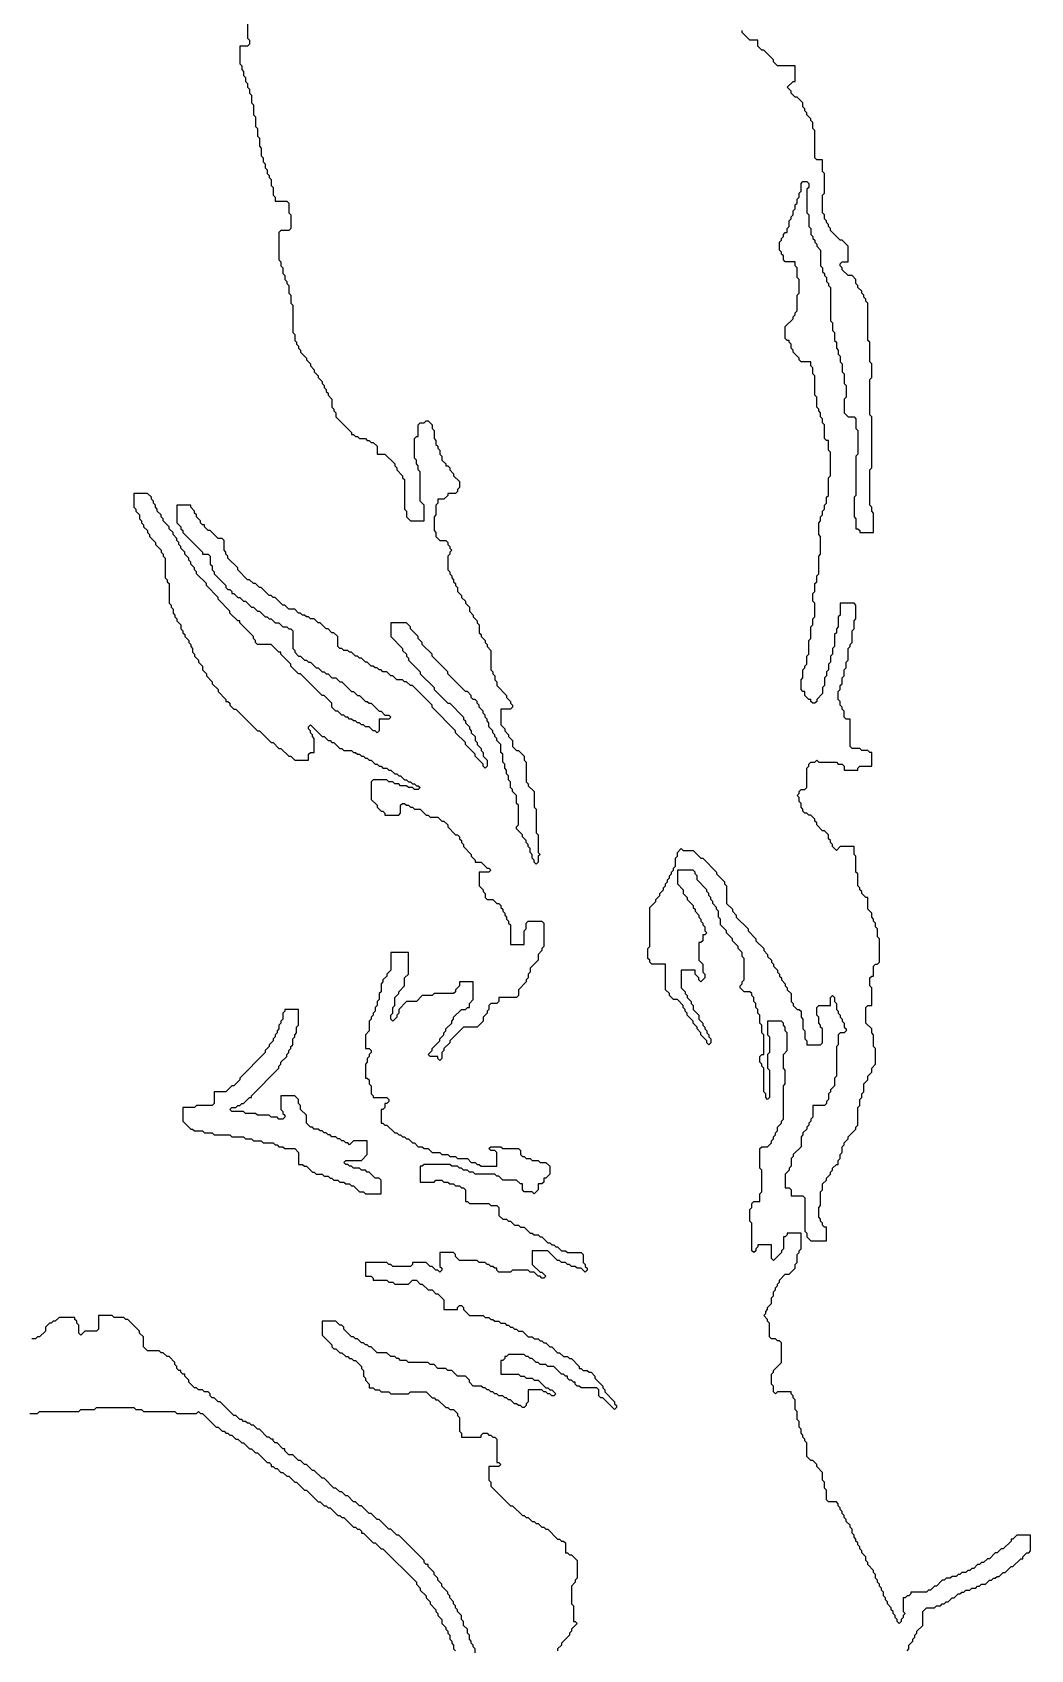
# Model space of a CAD drawing. Header units: metres. Extents: x 0 to 7998, y 2 to 10328.
# Drawn here: x 4865 to 5882, y 6627 to 8276 of the extents above; entities that cross this region are included whole.
import ezdxf

# ---------------------------------------------------------------- set-up
doc = ezdxf.new("R2010")
doc.units = ezdxf.units.M

msp = doc.modelspace()

# ---------------------------------------------------------------- linework, layer by layer
for points in [[(5084, 8286), (5084, 8270), (5086, 8268), (5086, 8264), (5084, 8262), (5076, 8262), (5076, 8244), (5078, 8242), (5078, 8238), (5080, 8236), (5080, 8232), (5082, 8230), (5082, 8226), (5084, 8224), (5084, 8220), (5086, 8218), (5086, 8214), (5088, 8212), (5088, 8204), (5090, 8202), (5090, 8192), (5092, 8190), (5092, 8180), (5094, 8178), (5094, 8170), (5096, 8168), (5096, 8160), (5098, 8158), (5098, 8150), (5100, 8148), (5100, 8144), (5102, 8142), (5102, 8138), (5104, 8136), (5104, 8132), (5106, 8130), (5106, 8128), (5108, 8126), (5108, 8120), (5110, 8118), (5110, 8110), (5112, 8108), (5112, 8104), (5124, 8104), (5126, 8102), (5126, 8092), (5128, 8090), (5128, 8076), (5126, 8074), (5118, 8074), (5116, 8072), (5116, 8044), (5118, 8042), (5118, 8038), (5120, 8036), (5120, 8030), (5122, 8028), (5122, 8024), (5124, 8022), (5124, 8020), (5126, 8018), (5126, 8010), (5128, 8008), (5128, 8000), (5130, 7998), (5130, 7970), (5132, 7968), (5132, 7962), (5134, 7960), (5134, 7958), (5136, 7956), (5136, 7954), (5138, 7952), (5138, 7950), (5144, 7944), (5144, 7942), (5148, 7938), (5148, 7936), (5152, 7932), (5152, 7930), (5156, 7926), (5156, 7924), (5160, 7920), (5160, 7918), (5162, 7916), (5162, 7914), (5164, 7912), (5164, 7910), (5166, 7908), (5166, 7906), (5170, 7902), (5170, 7894), (5172, 7892), (5172, 7890), (5174, 7888), (5174, 7884), (5190, 7868), (5190, 7866), (5192, 7866), (5194, 7864), (5196, 7864), (5198, 7862), (5204, 7862), (5206, 7860), (5208, 7860), (5210, 7858), (5212, 7858), (5216, 7854), (5216, 7846), (5224, 7846), (5234, 7836), (5234, 7834), (5236, 7832), (5236, 7830), (5242, 7824), (5242, 7822), (5244, 7820), (5244, 7790), (5246, 7788), (5246, 7782), (5250, 7778), (5264, 7778), (5264, 7794), (5260, 7798), (5260, 7828), (5258, 7830), (5258, 7834), (5256, 7836), (5256, 7840), (5254, 7842), (5254, 7862), (5256, 7864), (5258, 7864), (5258, 7876), (5260, 7878), (5264, 7878), (5266, 7880), (5268, 7880), (5272, 7876), (5272, 7872), (5274, 7870), (5274, 7862), (5276, 7860), (5276, 7856), (5278, 7854), (5278, 7852), (5280, 7850), (5280, 7846), (5282, 7844), (5282, 7840), (5286, 7836), (5286, 7834), (5288, 7834), (5290, 7832), (5290, 7830), (5294, 7826), (5294, 7824), (5300, 7818), (5300, 7812), (5298, 7810), (5298, 7808), (5296, 7806), (5288, 7806), (5288, 7804), (5284, 7800), (5278, 7800), (5278, 7796), (5276, 7794), (5276, 7784), (5274, 7782), (5274, 7768), (5276, 7766), (5276, 7762), (5280, 7758), (5286, 7758), (5288, 7756), (5288, 7754), (5290, 7752), (5290, 7750), (5292, 7748), (5290, 7746), (5290, 7744), (5288, 7742), (5288, 7728), (5290, 7726), (5290, 7724), (5292, 7722), (5292, 7720), (5294, 7718), (5294, 7716), (5296, 7714), (5296, 7712), (5298, 7710), (5298, 7706), (5302, 7702), (5302, 7700), (5306, 7696), (5306, 7694), (5310, 7690), (5310, 7686), (5314, 7682), (5314, 7680), (5318, 7676), (5318, 7674), (5320, 7672), (5320, 7664), (5322, 7662), (5322, 7660), (5326, 7656), (5326, 7654), (5328, 7652), (5328, 7650), (5332, 7646), (5332, 7626), (5334, 7624), (5334, 7622), (5336, 7620), (5336, 7616), (5338, 7614), (5338, 7610), (5348, 7600), (5348, 7598), (5352, 7594), (5352, 7592), (5354, 7590), (5354, 7588), (5352, 7586), (5342, 7586), (5342, 7570), (5346, 7566), (5346, 7564), (5350, 7560), (5350, 7558), (5354, 7554), (5354, 7548), (5358, 7544), (5360, 7544), (5366, 7538), (5366, 7534), (5368, 7532), (5368, 7512), (5370, 7510), (5370, 7508), (5376, 7502), (5376, 7486), (5378, 7484), (5378, 7460), (5380, 7458), (5380, 7440), (5382, 7438), (5380, 7436), (5380, 7430), (5378, 7428), (5376, 7430), (5376, 7432), (5374, 7434), (5374, 7438), (5372, 7440), (5372, 7444), (5370, 7446), (5370, 7448), (5368, 7450), (5368, 7452), (5364, 7456), (5364, 7458), (5358, 7464), (5358, 7466), (5360, 7468), (5360, 7488), (5358, 7490), (5358, 7498), (5354, 7502), (5354, 7504), (5352, 7506), (5352, 7512), (5350, 7514), (5350, 7518), (5348, 7520), (5348, 7524), (5346, 7526), (5346, 7530), (5344, 7532), (5344, 7540), (5342, 7542), (5342, 7550), (5338, 7554), (5338, 7556), (5336, 7558), (5336, 7560), (5334, 7562), (5334, 7564), (5330, 7568), (5330, 7572), (5328, 7574), (5328, 7576), (5326, 7578), (5326, 7580), (5324, 7582), (5324, 7584), (5320, 7588), (5320, 7590), (5318, 7592), (5318, 7594), (5316, 7596), (5314, 7596), (5312, 7598), (5312, 7600), (5308, 7604), (5306, 7604), (5288, 7622), (5288, 7624), (5272, 7640), (5272, 7642), (5262, 7652), (5262, 7654), (5258, 7658), (5258, 7660), (5250, 7668), (5250, 7670), (5246, 7674), (5230, 7674), (5230, 7660), (5242, 7648), (5242, 7646), (5246, 7642), (5246, 7640), (5248, 7638), (5248, 7636), (5260, 7624), (5260, 7622), (5274, 7608), (5274, 7606), (5288, 7592), (5290, 7592), (5304, 7578), (5304, 7576), (5306, 7574), (5306, 7572), (5310, 7568), (5310, 7566), (5312, 7564), (5312, 7562), (5316, 7558), (5316, 7554), (5318, 7552), (5318, 7550), (5322, 7546), (5322, 7544), (5324, 7542), (5324, 7538), (5328, 7534), (5328, 7528), (5326, 7526), (5324, 7528), (5324, 7530), (5316, 7538), (5316, 7540), (5306, 7550), (5306, 7552), (5296, 7562), (5296, 7564), (5272, 7588), (5272, 7590), (5252, 7610), (5250, 7610), (5246, 7614), (5244, 7614), (5242, 7616), (5236, 7616), (5232, 7620), (5230, 7620), (5226, 7624), (5222, 7624), (5220, 7626), (5218, 7626), (5216, 7628), (5214, 7628), (5212, 7630), (5210, 7630), (5206, 7634), (5204, 7634), (5200, 7638), (5198, 7638), (5196, 7640), (5194, 7640), (5190, 7644), (5188, 7644), (5186, 7646), (5182, 7646), (5180, 7648), (5178, 7648), (5176, 7650), (5176, 7660), (5172, 7664), (5170, 7664), (5166, 7668), (5164, 7668), (5158, 7674), (5156, 7674), (5152, 7678), (5148, 7678), (5146, 7680), (5144, 7680), (5142, 7682), (5140, 7682), (5138, 7684), (5136, 7684), (5132, 7688), (5126, 7688), (5122, 7692), (5120, 7692), (5112, 7700), (5110, 7700), (5108, 7702), (5106, 7702), (5098, 7710), (5096, 7710), (5092, 7714), (5090, 7714), (5086, 7718), (5084, 7718), (5074, 7728), (5074, 7730), (5064, 7740), (5064, 7742), (5062, 7744), (5062, 7746), (5060, 7748), (5060, 7758), (5058, 7760), (5054, 7760), (5046, 7768), (5044, 7768), (5040, 7772), (5040, 7774), (5038, 7774), (5036, 7776), (5036, 7778), (5032, 7782), (5032, 7784), (5030, 7786), (5030, 7788), (5026, 7792), (5026, 7794), (5012, 7794), (5012, 7776), (5016, 7772), (5016, 7770), (5018, 7768), (5018, 7766), (5038, 7746), (5038, 7744), (5044, 7744), (5046, 7742), (5046, 7734), (5048, 7732), (5048, 7728), (5050, 7726), (5050, 7724), (5062, 7712), (5062, 7710), (5064, 7708), (5066, 7708), (5068, 7706), (5068, 7704), (5070, 7704), (5074, 7700), (5076, 7700), (5080, 7696), (5082, 7696), (5088, 7690), (5090, 7690), (5094, 7686), (5096, 7686), (5102, 7680), (5104, 7680), (5106, 7678), (5108, 7678), (5112, 7674), (5116, 7674), (5120, 7670), (5124, 7670), (5126, 7668), (5128, 7668), (5130, 7666), (5130, 7648), (5132, 7646), (5132, 7644), (5136, 7640), (5138, 7640), (5142, 7636), (5144, 7636), (5146, 7634), (5148, 7634), (5154, 7628), (5156, 7628), (5160, 7624), (5162, 7624), (5164, 7622), (5166, 7622), (5170, 7618), (5174, 7618), (5178, 7614), (5180, 7614), (5190, 7604), (5192, 7604), (5196, 7600), (5198, 7600), (5204, 7594), (5206, 7594), (5208, 7592), (5210, 7592), (5218, 7584), (5220, 7584), (5224, 7580), (5228, 7580), (5230, 7578), (5228, 7576), (5218, 7576), (5218, 7564), (5216, 7562), (5214, 7564), (5212, 7564), (5208, 7568), (5204, 7568), (5202, 7570), (5200, 7570), (5198, 7572), (5196, 7572), (5194, 7574), (5192, 7574), (5190, 7576), (5188, 7576), (5186, 7578), (5184, 7578), (5182, 7580), (5180, 7580), (5176, 7584), (5174, 7584), (5170, 7588), (5170, 7592), (5162, 7600), (5160, 7600), (5138, 7622), (5136, 7622), (5128, 7630), (5128, 7632), (5118, 7642), (5118, 7644), (5116, 7644), (5108, 7652), (5094, 7652), (5092, 7654), (5092, 7656), (5090, 7658), (5090, 7660), (5076, 7674), (5076, 7676), (5074, 7676), (5066, 7684), (5066, 7686), (5054, 7698), (5054, 7700), (5042, 7712), (5042, 7714), (5032, 7724), (5032, 7726), (5030, 7728), (5030, 7730), (5026, 7734), (5026, 7736), (5024, 7738), (5024, 7740), (5020, 7744), (5020, 7746), (5016, 7750), (5016, 7752), (5014, 7754), (5014, 7756), (5012, 7758), (5012, 7760), (5008, 7764), (5008, 7766), (5004, 7770), (5004, 7772), (4998, 7778), (4998, 7780), (4996, 7782), (4996, 7784), (4992, 7788), (4992, 7790), (4990, 7792), (4990, 7794), (4988, 7796), (4988, 7798), (4986, 7800), (4986, 7802), (4982, 7806), (4968, 7806), (4968, 7792), (4970, 7790), (4970, 7788), (4974, 7784), (4974, 7780), (4976, 7778), (4976, 7776), (4978, 7774), (4978, 7772), (4982, 7768), (4982, 7766), (4984, 7764), (4984, 7762), (4990, 7756), (4990, 7754), (4996, 7748), (4996, 7746), (4998, 7744), (4998, 7742), (5000, 7740), (5000, 7720), (5002, 7718), (5002, 7716), (5004, 7714), (5004, 7694), (5006, 7692), (5006, 7690), (5008, 7688), (5008, 7684), (5010, 7682), (5010, 7680), (5012, 7678), (5012, 7676), (5016, 7672), (5016, 7668), (5018, 7666), (5018, 7664), (5020, 7662), (5020, 7660), (5024, 7656), (5024, 7654), (5026, 7652), (5026, 7650), (5028, 7648), (5028, 7644), (5030, 7642), (5030, 7640), (5034, 7636), (5034, 7634), (5038, 7630), (5038, 7626), (5042, 7622), (5042, 7620), (5048, 7614), (5048, 7612), (5054, 7606), (5054, 7604), (5062, 7596), (5062, 7594), (5064, 7594), (5066, 7592), (5066, 7590), (5070, 7586), (5072, 7586), (5094, 7564), (5096, 7564), (5108, 7552), (5110, 7552), (5116, 7546), (5118, 7546), (5126, 7538), (5128, 7538), (5132, 7534), (5146, 7534), (5146, 7540), (5148, 7542), (5152, 7542), (5152, 7556), (5150, 7558), (5150, 7560), (5148, 7562), (5148, 7564), (5146, 7566), (5146, 7568), (5148, 7570), (5160, 7558), (5162, 7558), (5166, 7554), (5168, 7554), (5170, 7552), (5172, 7552), (5178, 7546), (5180, 7546), (5182, 7544), (5190, 7544), (5192, 7542), (5194, 7542), (5196, 7540), (5198, 7540), (5200, 7538), (5202, 7538), (5204, 7536), (5206, 7536), (5208, 7534), (5210, 7534), (5214, 7530), (5216, 7530), (5218, 7528), (5220, 7528), (5222, 7526), (5226, 7526), (5228, 7524), (5230, 7524), (5234, 7520), (5236, 7520), (5238, 7518), (5240, 7518), (5244, 7514), (5246, 7514), (5248, 7512), (5250, 7512), (5252, 7510), (5254, 7510), (5256, 7508), (5258, 7508), (5260, 7506), (5258, 7504), (5254, 7504), (5252, 7506), (5248, 7506), (5246, 7508), (5240, 7508), (5238, 7510), (5234, 7510), (5232, 7512), (5228, 7512), (5226, 7514), (5212, 7514), (5210, 7512), (5210, 7494), (5216, 7488), (5216, 7486), (5220, 7482), (5222, 7482), (5224, 7480), (5224, 7478), (5238, 7478), (5240, 7480), (5240, 7488), (5242, 7490), (5244, 7490), (5246, 7488), (5248, 7488), (5250, 7486), (5252, 7486), (5254, 7484), (5260, 7484), (5266, 7478), (5268, 7478), (5270, 7476), (5278, 7476), (5282, 7472), (5284, 7472), (5288, 7468), (5288, 7466), (5296, 7458), (5298, 7458), (5300, 7456), (5300, 7454), (5302, 7452), (5302, 7450), (5304, 7448), (5304, 7446), (5312, 7438), (5312, 7436), (5316, 7432), (5316, 7430), (5322, 7430), (5328, 7424), (5330, 7424), (5332, 7422), (5330, 7420), (5320, 7420), (5320, 7406), (5324, 7402), (5324, 7400), (5326, 7398), (5326, 7394), (5328, 7392), (5334, 7392), (5338, 7388), (5340, 7388), (5342, 7386), (5342, 7384), (5344, 7382), (5344, 7380), (5346, 7378), (5346, 7376), (5348, 7374), (5348, 7372), (5350, 7370), (5350, 7368), (5352, 7366), (5352, 7346), (5366, 7346), (5366, 7360), (5368, 7362), (5368, 7368), (5370, 7370), (5384, 7370), (5386, 7368), (5386, 7344), (5384, 7342), (5384, 7340), (5380, 7336), (5380, 7330), (5372, 7322), (5372, 7318), (5370, 7316), (5370, 7312), (5368, 7310), (5368, 7308), (5360, 7300), (5360, 7294), (5358, 7292), (5340, 7292), (5340, 7288), (5338, 7286), (5332, 7286), (5330, 7284), (5330, 7280), (5328, 7278), (5328, 7276), (5324, 7272), (5324, 7268), (5318, 7262), (5304, 7262), (5290, 7248), (5290, 7246), (5284, 7240), (5284, 7238), (5282, 7236), (5282, 7230), (5280, 7228), (5278, 7230), (5278, 7232), (5270, 7232), (5268, 7234), (5272, 7238), (5272, 7240), (5280, 7248), (5280, 7250), (5284, 7254), (5284, 7256), (5286, 7258), (5286, 7260), (5292, 7266), (5292, 7268), (5294, 7270), (5294, 7272), (5302, 7280), (5306, 7280), (5308, 7282), (5310, 7282), (5310, 7286), (5314, 7290), (5314, 7308), (5300, 7308), (5300, 7304), (5296, 7300), (5296, 7298), (5294, 7296), (5274, 7296), (5272, 7294), (5262, 7294), (5256, 7288), (5246, 7288), (5238, 7280), (5238, 7276), (5236, 7274), (5236, 7272), (5232, 7268), (5230, 7270), (5230, 7274), (5232, 7276), (5232, 7282), (5234, 7284), (5234, 7292), (5238, 7296), (5238, 7298), (5244, 7304), (5244, 7312), (5248, 7316), (5248, 7338), (5230, 7338), (5230, 7320), (5226, 7316), (5226, 7314), (5222, 7310), (5222, 7308), (5220, 7306), (5220, 7298), (5218, 7296), (5218, 7290), (5216, 7288), (5216, 7284), (5214, 7282), (5214, 7278), (5212, 7276), (5212, 7274), (5210, 7272), (5210, 7270), (5208, 7268), (5208, 7258), (5204, 7254), (5204, 7240), (5208, 7240), (5210, 7238), (5210, 7236), (5208, 7234), (5208, 7232), (5206, 7230), (5206, 7226), (5204, 7224), (5204, 7210), (5206, 7210), (5208, 7208), (5208, 7204), (5210, 7202), (5210, 7194), (5212, 7192), (5212, 7190), (5226, 7190), (5228, 7188), (5228, 7186), (5226, 7184), (5224, 7184), (5224, 7180), (5222, 7178), (5220, 7178), (5220, 7164), (5222, 7164), (5224, 7162), (5226, 7162), (5234, 7154), (5236, 7154), (5238, 7152), (5240, 7152), (5242, 7150), (5244, 7150), (5246, 7148), (5248, 7148), (5252, 7144), (5254, 7144), (5258, 7140), (5262, 7140), (5264, 7138), (5268, 7138), (5272, 7134), (5280, 7134), (5282, 7132), (5288, 7132), (5290, 7130), (5296, 7130), (5298, 7128), (5308, 7128), (5312, 7124), (5316, 7124), (5318, 7122), (5320, 7122), (5322, 7120), (5338, 7120), (5338, 7134), (5336, 7136), (5332, 7136), (5330, 7138), (5332, 7140), (5342, 7140), (5344, 7138), (5360, 7138), (5362, 7136), (5362, 7132), (5364, 7130), (5366, 7130), (5368, 7128), (5372, 7128), (5374, 7126), (5380, 7126), (5382, 7124), (5388, 7124), (5392, 7120), (5392, 7112), (5388, 7108), (5386, 7108), (5386, 7104), (5384, 7102), (5380, 7102), (5380, 7096), (5376, 7092), (5374, 7094), (5366, 7094), (5364, 7096), (5364, 7102), (5362, 7102), (5358, 7106), (5344, 7106), (5340, 7110), (5338, 7110), (5336, 7112), (5316, 7112), (5314, 7114), (5310, 7114), (5308, 7116), (5304, 7116), (5302, 7118), (5300, 7118), (5298, 7120), (5292, 7120), (5290, 7122), (5264, 7122), (5262, 7120), (5260, 7120), (5260, 7104), (5274, 7104), (5276, 7106), (5282, 7106), (5284, 7104), (5288, 7104), (5290, 7102), (5294, 7102), (5296, 7100), (5300, 7100), (5302, 7098), (5304, 7098), (5306, 7096), (5306, 7084), (5308, 7084), (5310, 7082), (5330, 7082), (5332, 7080), (5338, 7080), (5340, 7078), (5340, 7070), (5344, 7066), (5348, 7066), (5350, 7064), (5352, 7064), (5356, 7060), (5360, 7060), (5362, 7058), (5366, 7058), (5372, 7052), (5374, 7052), (5376, 7050), (5380, 7050), (5382, 7048), (5384, 7048), (5390, 7042), (5392, 7042), (5394, 7040), (5396, 7040), (5398, 7038), (5400, 7038), (5404, 7034), (5408, 7034), (5410, 7032), (5424, 7032), (5426, 7030), (5426, 7022), (5428, 7020), (5428, 7018), (5430, 7016), (5430, 7014), (5428, 7012), (5424, 7016), (5420, 7016), (5418, 7018), (5414, 7018), (5412, 7020), (5410, 7020), (5408, 7022), (5404, 7022), (5402, 7024), (5400, 7024), (5390, 7034), (5374, 7034), (5374, 7020), (5382, 7012), (5384, 7012), (5388, 7008), (5386, 7006), (5384, 7006), (5382, 7008), (5380, 7008), (5376, 7012), (5372, 7012), (5370, 7014), (5354, 7014), (5352, 7012), (5340, 7012), (5338, 7014), (5338, 7016), (5336, 7016), (5334, 7018), (5332, 7018), (5330, 7020), (5328, 7020), (5326, 7022), (5320, 7022), (5318, 7024), (5300, 7024), (5296, 7028), (5296, 7030), (5294, 7032), (5280, 7032), (5280, 7018), (5282, 7016), (5282, 7014), (5280, 7012), (5278, 7014), (5276, 7014), (5272, 7018), (5270, 7018), (5266, 7022), (5252, 7022), (5252, 7020), (5250, 7018), (5232, 7018), (5230, 7020), (5228, 7020), (5226, 7022), (5204, 7022), (5204, 7008), (5210, 7008), (5212, 7006), (5212, 7004), (5226, 7004), (5228, 7002), (5232, 7002), (5234, 7000), (5248, 7000), (5252, 7004), (5256, 7004), (5260, 7000), (5262, 7000), (5268, 6994), (5272, 6994), (5276, 6990), (5278, 6990), (5284, 6984), (5284, 6974), (5298, 6974), (5298, 6976), (5300, 6978), (5302, 6978), (5304, 6976), (5304, 6974), (5310, 6968), (5324, 6968), (5326, 6966), (5330, 6966), (5332, 6964), (5334, 6964), (5336, 6962), (5340, 6962), (5342, 6960), (5346, 6960), (5348, 6958), (5350, 6958), (5352, 6956), (5354, 6956), (5356, 6954), (5358, 6954), (5360, 6952), (5364, 6952), (5370, 6946), (5374, 6946), (5376, 6944), (5380, 6944), (5382, 6942), (5384, 6942), (5386, 6940), (5388, 6940), (5392, 6936), (5394, 6936), (5400, 6930), (5402, 6930), (5406, 6926), (5410, 6926), (5412, 6924), (5414, 6924), (5422, 6916), (5422, 6914), (5424, 6914), (5426, 6912), (5430, 6912), (5432, 6910), (5434, 6910), (5438, 6906), (5438, 6904), (5446, 6896), (5446, 6894), (5448, 6892), (5448, 6890), (5458, 6880), (5458, 6878), (5460, 6876), (5460, 6874), (5458, 6872), (5446, 6884), (5444, 6884), (5442, 6886), (5442, 6892), (5440, 6894), (5424, 6894), (5422, 6896), (5420, 6896), (5418, 6898), (5418, 6900), (5416, 6900), (5414, 6902), (5412, 6902), (5410, 6904), (5410, 6906), (5408, 6906), (5406, 6908), (5404, 6908), (5396, 6916), (5390, 6916), (5388, 6918), (5382, 6918), (5380, 6920), (5378, 6920), (5374, 6924), (5372, 6924), (5370, 6926), (5368, 6926), (5366, 6928), (5350, 6928), (5348, 6926), (5346, 6926), (5346, 6924), (5344, 6922), (5342, 6922), (5342, 6908), (5360, 6908), (5362, 6906), (5366, 6906), (5368, 6904), (5374, 6904), (5376, 6902), (5380, 6902), (5388, 6894), (5390, 6894), (5392, 6892), (5394, 6892), (5398, 6888), (5396, 6886), (5394, 6886), (5392, 6888), (5390, 6888), (5388, 6890), (5386, 6890), (5384, 6892), (5370, 6892), (5370, 6880), (5368, 6878), (5368, 6876), (5366, 6874), (5364, 6874), (5362, 6876), (5360, 6876), (5358, 6878), (5356, 6878), (5352, 6882), (5350, 6882), (5348, 6884), (5346, 6884), (5344, 6886), (5340, 6886), (5338, 6888), (5336, 6888), (5334, 6890), (5332, 6890), (5330, 6892), (5328, 6892), (5326, 6894), (5324, 6894), (5322, 6896), (5314, 6896), (5310, 6900), (5310, 6902), (5306, 6906), (5298, 6906), (5292, 6912), (5288, 6912), (5286, 6914), (5278, 6914), (5274, 6918), (5270, 6918), (5268, 6920), (5248, 6920), (5246, 6922), (5240, 6922), (5238, 6924), (5236, 6924), (5234, 6926), (5230, 6926), (5226, 6930), (5216, 6930), (5210, 6936), (5208, 6936), (5206, 6938), (5204, 6938), (5202, 6940), (5200, 6940), (5196, 6944), (5194, 6944), (5192, 6946), (5190, 6946), (5182, 6954), (5182, 6956), (5180, 6958), (5178, 6958), (5174, 6962), (5160, 6962), (5160, 6948), (5170, 6938), (5170, 6936), (5172, 6934), (5174, 6934), (5178, 6930), (5180, 6930), (5184, 6926), (5186, 6926), (5188, 6924), (5190, 6924), (5192, 6922), (5194, 6922), (5200, 6916), (5200, 6914), (5202, 6912), (5202, 6906), (5204, 6904), (5204, 6902), (5208, 6898), (5208, 6894), (5212, 6894), (5214, 6892), (5218, 6892), (5220, 6890), (5228, 6890), (5230, 6888), (5248, 6888), (5250, 6890), (5266, 6890), (5272, 6884), (5274, 6884), (5276, 6882), (5278, 6882), (5286, 6874), (5288, 6874), (5290, 6872), (5294, 6872), (5298, 6868), (5298, 6866), (5300, 6864), (5300, 6850), (5302, 6848), (5302, 6844), (5322, 6844), (5322, 6846), (5324, 6848), (5328, 6848), (5330, 6846), (5332, 6846), (5334, 6844), (5336, 6844), (5338, 6842), (5338, 6818), (5340, 6818), (5342, 6816), (5340, 6814), (5330, 6814), (5330, 6800), (5332, 6798), (5332, 6794), (5352, 6774), (5354, 6774), (5364, 6764), (5366, 6764), (5368, 6762), (5370, 6762), (5374, 6758), (5376, 6758), (5378, 6756), (5380, 6756), (5384, 6752), (5386, 6752), (5388, 6750), (5390, 6750), (5400, 6740), (5402, 6740), (5404, 6738), (5406, 6738), (5408, 6736), (5408, 6726), (5410, 6726), (5412, 6724), (5414, 6724), (5420, 6718), (5420, 6700), (5418, 6698), (5418, 6696), (5414, 6692), (5414, 6674), (5416, 6672), (5416, 6656), (5418, 6656), (5420, 6654), (5414, 6648), (5414, 6646), (5412, 6644), (5412, 6642), (5404, 6634), (5404, 6632), (5400, 6628), (5400, 6626)], [(5756, 6626), (5758, 6628), (5758, 6632), (5762, 6636), (5762, 6638), (5764, 6640), (5764, 6642), (5766, 6644), (5766, 6646), (5772, 6652), (5772, 6666), (5776, 6670), (5784, 6670), (5786, 6672), (5790, 6672), (5792, 6674), (5794, 6674), (5796, 6676), (5798, 6676), (5802, 6680), (5804, 6680), (5808, 6684), (5810, 6684), (5812, 6686), (5814, 6686), (5816, 6688), (5820, 6688), (5822, 6690), (5826, 6690), (5828, 6692), (5830, 6692), (5832, 6694), (5836, 6694), (5840, 6698), (5842, 6698), (5844, 6700), (5846, 6700), (5848, 6702), (5850, 6702), (5854, 6706), (5856, 6706), (5862, 6712), (5864, 6712), (5872, 6720), (5874, 6720), (5874, 6722), (5878, 6726), (5880, 6726), (5882, 6728), (5882, 6744), (5868, 6744), (5864, 6740), (5862, 6740), (5862, 6738), (5854, 6730), (5852, 6730), (5848, 6726), (5846, 6726), (5840, 6720), (5838, 6720), (5834, 6716), (5832, 6716), (5830, 6714), (5828, 6714), (5824, 6710), (5822, 6710), (5820, 6708), (5818, 6708), (5816, 6706), (5812, 6706), (5810, 6704), (5808, 6704), (5806, 6702), (5802, 6702), (5800, 6700), (5796, 6700), (5794, 6698), (5792, 6698), (5786, 6692), (5784, 6692), (5780, 6688), (5778, 6688), (5776, 6686), (5760, 6686), (5760, 6684), (5758, 6682), (5756, 6682), (5754, 6680), (5752, 6680), (5752, 6666), (5754, 6664), (5752, 6662), (5752, 6660), (5750, 6658), (5750, 6656), (5748, 6654), (5746, 6656), (5746, 6658), (5744, 6660), (5744, 6662), (5742, 6664), (5742, 6666), (5740, 6668), (5740, 6670), (5736, 6674), (5736, 6676), (5734, 6678), (5734, 6680), (5732, 6682), (5732, 6686), (5730, 6688), (5730, 6690), (5728, 6692), (5728, 6694), (5726, 6696), (5726, 6698), (5724, 6700), (5724, 6704), (5722, 6706), (5722, 6708), (5716, 6714), (5716, 6716), (5714, 6718), (5714, 6722), (5710, 6726), (5710, 6728), (5708, 6730), (5708, 6732), (5706, 6734), (5706, 6736), (5704, 6738), (5704, 6740), (5702, 6742), (5702, 6744), (5700, 6746), (5700, 6750), (5698, 6752), (5698, 6754), (5694, 6758), (5694, 6760), (5692, 6762), (5692, 6764), (5690, 6766), (5690, 6768), (5688, 6770), (5688, 6772), (5686, 6774), (5686, 6776), (5684, 6778), (5676, 6778), (5674, 6780), (5674, 6790), (5672, 6792), (5672, 6798), (5670, 6800), (5670, 6808), (5664, 6814), (5664, 6816), (5660, 6820), (5658, 6820), (5654, 6824), (5654, 6838), (5652, 6840), (5652, 6842), (5650, 6844), (5650, 6846), (5648, 6848), (5648, 6852), (5646, 6854), (5646, 6860), (5644, 6862), (5644, 6870), (5642, 6872), (5642, 6882), (5640, 6884), (5640, 6886), (5638, 6888), (5638, 6890), (5624, 6890), (5622, 6888), (5620, 6890), (5620, 6896), (5618, 6898), (5618, 6908), (5620, 6910), (5620, 6912), (5628, 6920), (5628, 6940), (5626, 6942), (5624, 6942), (5622, 6944), (5618, 6944), (5616, 6946), (5616, 6960), (5614, 6962), (5614, 6964), (5610, 6968), (5612, 6970), (5612, 6972), (5614, 6974), (5614, 6976), (5618, 6980), (5618, 6986), (5620, 6988), (5620, 6992), (5622, 6994), (5622, 6996), (5624, 6998), (5624, 7000), (5626, 7002), (5626, 7004), (5632, 7010), (5636, 7010), (5642, 7016), (5642, 7020), (5644, 7022), (5644, 7030), (5646, 7032), (5646, 7034), (5648, 7036), (5648, 7052), (5634, 7052), (5634, 7050), (5632, 7048), (5630, 7048), (5630, 7036), (5628, 7034), (5628, 7032), (5620, 7024), (5618, 7026), (5618, 7040), (5604, 7040), (5604, 7038), (5602, 7036), (5602, 7034), (5600, 7032), (5598, 7034), (5598, 7062), (5596, 7064), (5596, 7076), (5598, 7078), (5598, 7082), (5600, 7084), (5606, 7084), (5606, 7092), (5608, 7094), (5608, 7116), (5606, 7118), (5606, 7138), (5608, 7140), (5614, 7140), (5618, 7144), (5618, 7146), (5620, 7148), (5620, 7150), (5622, 7152), (5622, 7154), (5624, 7156), (5624, 7160), (5628, 7164), (5628, 7166), (5630, 7168), (5630, 7202), (5632, 7204), (5632, 7218), (5630, 7220), (5630, 7234), (5634, 7238), (5634, 7256), (5632, 7258), (5632, 7262), (5630, 7264), (5630, 7266), (5628, 7268), (5614, 7268), (5614, 7254), (5616, 7252), (5616, 7236), (5614, 7234), (5614, 7220), (5616, 7218), (5616, 7190), (5614, 7188), (5612, 7190), (5612, 7194), (5610, 7196), (5610, 7220), (5608, 7222), (5608, 7224), (5606, 7226), (5606, 7232), (5608, 7234), (5610, 7234), (5610, 7254), (5608, 7256), (5608, 7264), (5606, 7266), (5606, 7274), (5604, 7276), (5604, 7280), (5602, 7282), (5602, 7286), (5600, 7288), (5600, 7292), (5598, 7294), (5598, 7296), (5596, 7298), (5590, 7298), (5586, 7302), (5586, 7304), (5588, 7306), (5588, 7308), (5590, 7310), (5590, 7332), (5588, 7334), (5588, 7338), (5584, 7342), (5584, 7344), (5578, 7350), (5578, 7352), (5572, 7358), (5572, 7360), (5566, 7366), (5566, 7372), (5564, 7374), (5564, 7380), (5562, 7382), (5562, 7384), (5558, 7388), (5558, 7390), (5556, 7392), (5556, 7394), (5554, 7396), (5554, 7398), (5552, 7400), (5552, 7402), (5542, 7412), (5542, 7416), (5540, 7418), (5540, 7420), (5538, 7422), (5522, 7422), (5522, 7408), (5528, 7402), (5528, 7398), (5532, 7394), (5532, 7392), (5538, 7386), (5538, 7384), (5540, 7382), (5540, 7380), (5544, 7376), (5544, 7374), (5546, 7372), (5546, 7370), (5548, 7368), (5548, 7366), (5550, 7364), (5550, 7360), (5552, 7358), (5550, 7356), (5548, 7356), (5548, 7350), (5546, 7348), (5544, 7348), (5544, 7330), (5548, 7326), (5548, 7318), (5550, 7316), (5550, 7312), (5546, 7308), (5544, 7310), (5544, 7312), (5540, 7316), (5540, 7320), (5526, 7320), (5526, 7302), (5530, 7298), (5530, 7296), (5532, 7294), (5532, 7292), (5536, 7288), (5536, 7286), (5538, 7284), (5538, 7280), (5544, 7274), (5544, 7270), (5548, 7266), (5548, 7264), (5550, 7262), (5550, 7260), (5552, 7258), (5552, 7256), (5554, 7254), (5554, 7252), (5556, 7250), (5556, 7246), (5554, 7244), (5552, 7246), (5552, 7248), (5546, 7254), (5546, 7256), (5542, 7260), (5542, 7262), (5538, 7266), (5538, 7268), (5532, 7274), (5532, 7276), (5530, 7278), (5530, 7280), (5528, 7282), (5528, 7284), (5522, 7290), (5518, 7290), (5514, 7294), (5514, 7296), (5510, 7300), (5510, 7326), (5496, 7326), (5494, 7328), (5494, 7330), (5492, 7332), (5492, 7342), (5494, 7344), (5494, 7384), (5500, 7390), (5500, 7392), (5504, 7396), (5504, 7398), (5508, 7402), (5508, 7404), (5510, 7406), (5510, 7408), (5512, 7410), (5512, 7412), (5514, 7414), (5514, 7416), (5516, 7418), (5516, 7420), (5518, 7422), (5518, 7424), (5520, 7426), (5520, 7434), (5522, 7436), (5522, 7440), (5526, 7444), (5528, 7442), (5538, 7442), (5546, 7434), (5548, 7434), (5562, 7420), (5562, 7418), (5570, 7410), (5570, 7408), (5572, 7406), (5572, 7388), (5578, 7382), (5578, 7380), (5582, 7376), (5582, 7374), (5594, 7362), (5594, 7360), (5602, 7352), (5602, 7350), (5610, 7342), (5610, 7340), (5614, 7336), (5614, 7334), (5618, 7330), (5618, 7328), (5620, 7326), (5620, 7324), (5624, 7320), (5624, 7318), (5626, 7316), (5626, 7314), (5628, 7312), (5628, 7310), (5632, 7306), (5632, 7304), (5634, 7302), (5634, 7300), (5638, 7296), (5638, 7288), (5640, 7286), (5640, 7284), (5644, 7280), (5646, 7280), (5648, 7278), (5648, 7272), (5650, 7270), (5650, 7260), (5652, 7258), (5652, 7250), (5654, 7248), (5654, 7244), (5668, 7244), (5670, 7246), (5670, 7260), (5668, 7262), (5668, 7264), (5666, 7266), (5666, 7272), (5664, 7274), (5664, 7282), (5666, 7284), (5678, 7284), (5678, 7292), (5680, 7294), (5682, 7292), (5682, 7288), (5684, 7286), (5684, 7280), (5686, 7278), (5686, 7276), (5688, 7274), (5688, 7272), (5690, 7270), (5690, 7268), (5692, 7266), (5692, 7262), (5694, 7260), (5694, 7258), (5692, 7256), (5688, 7256), (5686, 7254), (5686, 7244), (5684, 7242), (5684, 7212), (5682, 7210), (5682, 7202), (5678, 7198), (5678, 7196), (5676, 7194), (5676, 7188), (5674, 7186), (5674, 7184), (5672, 7182), (5660, 7182), (5660, 7170), (5658, 7168), (5658, 7166), (5656, 7164), (5656, 7162), (5654, 7160), (5654, 7158), (5650, 7154), (5650, 7152), (5648, 7150), (5648, 7140), (5640, 7132), (5640, 7130), (5638, 7128), (5638, 7120), (5636, 7118), (5636, 7116), (5632, 7112), (5632, 7098), (5636, 7098), (5638, 7096), (5638, 7090), (5650, 7090), (5652, 7088), (5652, 7054), (5654, 7052), (5654, 7048), (5658, 7044), (5674, 7044), (5674, 7058), (5672, 7058), (5670, 7060), (5670, 7062), (5668, 7064), (5668, 7066), (5666, 7068), (5666, 7078), (5668, 7080), (5668, 7094), (5670, 7096), (5670, 7102), (5674, 7106), (5674, 7108), (5678, 7112), (5678, 7114), (5680, 7116), (5680, 7118), (5684, 7122), (5686, 7122), (5686, 7126), (5688, 7128), (5688, 7132), (5690, 7134), (5690, 7140), (5692, 7142), (5692, 7144), (5696, 7148), (5696, 7150), (5704, 7158), (5704, 7160), (5706, 7162), (5706, 7180), (5708, 7182), (5708, 7188), (5710, 7190), (5710, 7194), (5712, 7196), (5712, 7204), (5716, 7208), (5716, 7212), (5720, 7216), (5720, 7220), (5724, 7224), (5724, 7240), (5722, 7242), (5722, 7254), (5720, 7256), (5720, 7260), (5714, 7266), (5714, 7282), (5716, 7284), (5720, 7284), (5720, 7302), (5718, 7304), (5718, 7312), (5720, 7314), (5722, 7314), (5722, 7324), (5724, 7326), (5726, 7326), (5728, 7328), (5728, 7352), (5726, 7354), (5726, 7362), (5724, 7364), (5724, 7368), (5722, 7370), (5722, 7372), (5720, 7374), (5720, 7378), (5716, 7382), (5716, 7394), (5714, 7394), (5710, 7398), (5710, 7400), (5708, 7402), (5708, 7404), (5706, 7406), (5706, 7418), (5704, 7420), (5704, 7436), (5702, 7438), (5702, 7446), (5688, 7446), (5684, 7442), (5680, 7446), (5680, 7448), (5678, 7450), (5678, 7452), (5676, 7454), (5676, 7458), (5672, 7462), (5670, 7462), (5664, 7468), (5664, 7470), (5662, 7472), (5662, 7474), (5658, 7478), (5656, 7478), (5654, 7480), (5652, 7480), (5650, 7482), (5650, 7484), (5648, 7486), (5648, 7490), (5646, 7492), (5646, 7496), (5644, 7498), (5646, 7500), (5646, 7502), (5648, 7504), (5652, 7504), (5654, 7506), (5654, 7526), (5656, 7528), (5656, 7530), (5658, 7532), (5662, 7532), (5664, 7534), (5666, 7532), (5684, 7532), (5686, 7530), (5690, 7530), (5692, 7528), (5692, 7524), (5706, 7524), (5706, 7526), (5708, 7528), (5720, 7528), (5720, 7542), (5718, 7542), (5716, 7544), (5710, 7544), (5708, 7546), (5700, 7546), (5698, 7548), (5698, 7576), (5694, 7576), (5692, 7578), (5692, 7584), (5690, 7586), (5690, 7588), (5688, 7590), (5688, 7594), (5686, 7596), (5686, 7604), (5688, 7606), (5688, 7610), (5690, 7612), (5690, 7618), (5692, 7620), (5692, 7626), (5694, 7628), (5694, 7634), (5696, 7636), (5696, 7648), (5698, 7650), (5698, 7652), (5700, 7654), (5700, 7666), (5702, 7668), (5702, 7676), (5704, 7678), (5704, 7692), (5702, 7694), (5688, 7694), (5688, 7682), (5686, 7680), (5686, 7670), (5684, 7668), (5684, 7664), (5682, 7662), (5682, 7650), (5680, 7648), (5680, 7642), (5678, 7640), (5678, 7634), (5676, 7632), (5676, 7626), (5674, 7624), (5674, 7620), (5672, 7618), (5672, 7610), (5670, 7608), (5670, 7602), (5664, 7596), (5664, 7594), (5662, 7592), (5660, 7592), (5658, 7594), (5658, 7596), (5656, 7596), (5652, 7600), (5652, 7604), (5650, 7604), (5648, 7606), (5648, 7616), (5650, 7618), (5650, 7626), (5652, 7628), (5652, 7630), (5654, 7632), (5654, 7640), (5656, 7642), (5656, 7656), (5658, 7658), (5658, 7670), (5660, 7672), (5660, 7678), (5662, 7680), (5662, 7694), (5660, 7696), (5660, 7704), (5662, 7706), (5662, 7714), (5664, 7716), (5664, 7722), (5666, 7724), (5666, 7742), (5668, 7744), (5668, 7762), (5666, 7764), (5666, 7776), (5668, 7778), (5668, 7782), (5670, 7784), (5670, 7788), (5672, 7790), (5672, 7794), (5674, 7796), (5674, 7802), (5676, 7804), (5676, 7822), (5678, 7824), (5678, 7848), (5676, 7850), (5676, 7860), (5674, 7860), (5672, 7862), (5672, 7876), (5670, 7878), (5670, 7882), (5668, 7884), (5668, 7888), (5666, 7890), (5666, 7892), (5664, 7894), (5664, 7904), (5662, 7906), (5662, 7926), (5660, 7928), (5660, 7934), (5658, 7936), (5658, 7940), (5648, 7940), (5646, 7942), (5646, 7944), (5640, 7950), (5640, 7952), (5638, 7954), (5638, 7958), (5636, 7960), (5636, 7962), (5634, 7962), (5632, 7964), (5632, 7976), (5640, 7984), (5640, 7986), (5642, 7988), (5642, 7990), (5644, 7992), (5644, 8008), (5646, 8010), (5646, 8024), (5644, 8026), (5644, 8036), (5642, 8038), (5642, 8042), (5632, 8042), (5630, 8044), (5630, 8048), (5628, 8050), (5628, 8052), (5626, 8054), (5626, 8062), (5628, 8064), (5628, 8066), (5630, 8068), (5630, 8070), (5632, 8072), (5634, 8072), (5634, 8076), (5636, 8078), (5636, 8084), (5638, 8086), (5638, 8088), (5640, 8090), (5640, 8094), (5642, 8096), (5642, 8100), (5644, 8102), (5644, 8106), (5646, 8108), (5646, 8112), (5648, 8114), (5648, 8122), (5650, 8124), (5654, 8124), (5656, 8122), (5656, 8118), (5654, 8116), (5654, 8092), (5656, 8090), (5656, 8078), (5658, 8076), (5658, 8070), (5660, 8068), (5660, 8066), (5662, 8064), (5662, 8062), (5664, 8060), (5664, 8058), (5668, 8054), (5668, 8038), (5670, 8036), (5670, 8032), (5672, 8030), (5672, 8028), (5674, 8026), (5674, 8022), (5676, 8020), (5676, 8018), (5678, 8016), (5678, 7982), (5680, 7980), (5680, 7972), (5682, 7970), (5682, 7962), (5684, 7960), (5684, 7954), (5686, 7952), (5686, 7948), (5688, 7946), (5688, 7940), (5690, 7938), (5690, 7930), (5692, 7928), (5692, 7918), (5694, 7916), (5694, 7904), (5692, 7902), (5692, 7888), (5696, 7884), (5702, 7884), (5704, 7882), (5704, 7872), (5706, 7870), (5706, 7846), (5704, 7844), (5704, 7804), (5702, 7802), (5702, 7782), (5704, 7780), (5704, 7770), (5706, 7770), (5708, 7768), (5708, 7766), (5722, 7766), (5722, 7786), (5720, 7788), (5720, 7792), (5718, 7794), (5718, 7830), (5720, 7832), (5720, 7884), (5718, 7886), (5718, 7922), (5720, 7924), (5720, 7938), (5718, 7940), (5718, 7960), (5716, 7962), (5716, 8000), (5714, 8002), (5714, 8004), (5712, 8006), (5712, 8008), (5710, 8010), (5710, 8012), (5706, 8016), (5706, 8018), (5704, 8020), (5704, 8024), (5700, 8028), (5696, 8028), (5690, 8034), (5690, 8036), (5688, 8038), (5688, 8040), (5690, 8042), (5696, 8042), (5696, 8058), (5690, 8064), (5688, 8064), (5678, 8074), (5678, 8076), (5676, 8078), (5676, 8080), (5674, 8082), (5674, 8084), (5672, 8086), (5672, 8090), (5670, 8092), (5670, 8110), (5672, 8112), (5672, 8132), (5670, 8134), (5670, 8146), (5664, 8146), (5662, 8148), (5662, 8176), (5660, 8178), (5660, 8184), (5658, 8186), (5658, 8188), (5654, 8192), (5654, 8194), (5652, 8196), (5652, 8198), (5650, 8200), (5650, 8204), (5644, 8210), (5642, 8210), (5638, 8214), (5638, 8216), (5634, 8220), (5640, 8226), (5642, 8226), (5642, 8242), (5624, 8242), (5620, 8246), (5620, 8248), (5610, 8258), (5608, 8258), (5604, 8262), (5604, 8268), (5596, 8268), (5588, 8276), (5588, 8278)], [(5316, 6624), (5316, 6628), (5314, 6630), (5314, 6632), (5312, 6634), (5312, 6636), (5310, 6638), (5310, 6642), (5308, 6644), (5308, 6648), (5304, 6652), (5304, 6656), (5302, 6658), (5302, 6662), (5298, 6666), (5298, 6668), (5296, 6670), (5296, 6672), (5294, 6674), (5294, 6676), (5290, 6680), (5290, 6682), (5288, 6684), (5288, 6686), (5282, 6692), (5282, 6694), (5278, 6698), (5278, 6700), (5274, 6704), (5274, 6706), (5268, 6712), (5268, 6714), (5266, 6714), (5264, 6716), (5264, 6718), (5238, 6744), (5236, 6744), (5230, 6750), (5228, 6750), (5218, 6760), (5216, 6760), (5210, 6766), (5208, 6766), (5200, 6774), (5198, 6774), (5194, 6778), (5192, 6778), (5186, 6784), (5184, 6784), (5180, 6788), (5178, 6788), (5174, 6792), (5172, 6792), (5162, 6802), (5160, 6802), (5152, 6810), (5150, 6810), (5144, 6816), (5142, 6816), (5138, 6820), (5136, 6820), (5130, 6826), (5126, 6826), (5122, 6830), (5122, 6832), (5120, 6832), (5114, 6838), (5112, 6838), (5110, 6840), (5110, 6842), (5108, 6842), (5106, 6844), (5104, 6844), (5096, 6852), (5094, 6852), (5090, 6856), (5088, 6856), (5086, 6858), (5084, 6858), (5082, 6860), (5080, 6860), (5078, 6862), (5076, 6862), (5072, 6866), (5070, 6866), (5056, 6880), (5054, 6880), (5050, 6884), (5048, 6884), (5046, 6886), (5046, 6888), (5044, 6890), (5040, 6890), (5038, 6892), (5034, 6892), (5032, 6894), (5030, 6894), (5024, 6900), (5024, 6902), (5020, 6906), (5020, 6908), (5018, 6908), (5016, 6910), (5016, 6912), (5014, 6912), (5012, 6914), (5012, 6916), (5010, 6918), (5010, 6920), (5004, 6926), (5002, 6926), (4998, 6930), (4996, 6930), (4994, 6932), (4982, 6932), (4978, 6936), (4978, 6946), (4974, 6950), (4974, 6952), (4962, 6964), (4960, 6964), (4958, 6966), (4948, 6966), (4946, 6968), (4932, 6968), (4932, 6954), (4930, 6952), (4918, 6952), (4914, 6948), (4912, 6950), (4912, 6958), (4910, 6960), (4910, 6962), (4908, 6964), (4908, 6966), (4892, 6966), (4888, 6962), (4886, 6962), (4884, 6960), (4882, 6960), (4878, 6956), (4878, 6952), (4872, 6946), (4870, 6946), (4868, 6944), (4864, 6944)], [(4862, 6868), (4870, 6868), (4872, 6870), (4912, 6870), (4914, 6872), (4928, 6872), (4930, 6874), (4968, 6874), (4970, 6872), (4976, 6872), (4978, 6870), (5010, 6870), (5012, 6868), (5032, 6868), (5034, 6870), (5036, 6868), (5038, 6868), (5052, 6854), (5054, 6854), (5058, 6850), (5060, 6850), (5062, 6848), (5064, 6848), (5066, 6846), (5068, 6846), (5072, 6842), (5074, 6842), (5078, 6838), (5080, 6838), (5086, 6832), (5088, 6832), (5092, 6828), (5094, 6828), (5104, 6818), (5106, 6818), (5108, 6816), (5108, 6814), (5110, 6814), (5112, 6812), (5114, 6812), (5118, 6808), (5120, 6808), (5124, 6804), (5126, 6804), (5132, 6798), (5134, 6798), (5142, 6790), (5144, 6790), (5156, 6778), (5158, 6778), (5162, 6774), (5164, 6774), (5166, 6772), (5168, 6772), (5176, 6764), (5178, 6764), (5180, 6762), (5182, 6762), (5192, 6752), (5194, 6752), (5196, 6750), (5198, 6750), (5200, 6748), (5200, 6746), (5202, 6746), (5212, 6736), (5214, 6736), (5220, 6730), (5222, 6730), (5256, 6696), (5256, 6694), (5260, 6690), (5260, 6688), (5266, 6682), (5266, 6680), (5270, 6676), (5270, 6674), (5276, 6668), (5276, 6666), (5278, 6664), (5278, 6662), (5282, 6658), (5282, 6654), (5286, 6650), (5286, 6648), (5288, 6646), (5288, 6644), (5290, 6642), (5290, 6638), (5292, 6636), (5292, 6634), (5294, 6632), (5294, 6628), (5296, 6626)]]:
    msp.add_lwpolyline(points)
msp.add_lwpolyline([(5122, 7280), (5122, 7278), (5120, 7276), (5120, 7270), (5118, 7268), (5118, 7266), (5116, 7264), (5116, 7260), (5114, 7258), (5114, 7256), (5112, 7254), (5112, 7252), (5110, 7250), (5110, 7248), (5106, 7244), (5106, 7242), (5102, 7238), (5102, 7236), (5076, 7210), (5076, 7208), (5070, 7202), (5068, 7202), (5062, 7196), (5050, 7196), (5050, 7184), (5048, 7182), (5032, 7182), (5030, 7180), (5018, 7180), (5018, 7166), (5026, 7158), (5028, 7158), (5030, 7156), (5038, 7156), (5040, 7154), (5048, 7154), (5050, 7152), (5066, 7152), (5068, 7150), (5080, 7150), (5082, 7148), (5088, 7148), (5090, 7146), (5098, 7146), (5100, 7144), (5110, 7144), (5112, 7142), (5114, 7142), (5116, 7140), (5120, 7140), (5122, 7138), (5132, 7138), (5136, 7134), (5136, 7122), (5140, 7122), (5142, 7120), (5144, 7120), (5150, 7114), (5152, 7114), (5154, 7112), (5160, 7112), (5162, 7110), (5166, 7110), (5168, 7108), (5170, 7108), (5172, 7106), (5176, 7106), (5178, 7104), (5182, 7104), (5184, 7102), (5188, 7102), (5190, 7100), (5192, 7100), (5198, 7094), (5202, 7094), (5204, 7092), (5220, 7092), (5220, 7106), (5218, 7108), (5214, 7108), (5208, 7114), (5206, 7114), (5204, 7116), (5200, 7116), (5198, 7118), (5192, 7118), (5190, 7120), (5188, 7120), (5186, 7122), (5184, 7122), (5182, 7124), (5184, 7126), (5200, 7126), (5206, 7132), (5206, 7146), (5192, 7146), (5188, 7142), (5186, 7144), (5184, 7144), (5182, 7146), (5180, 7146), (5178, 7148), (5176, 7148), (5174, 7150), (5170, 7150), (5168, 7152), (5166, 7152), (5164, 7154), (5162, 7154), (5160, 7156), (5158, 7156), (5156, 7158), (5152, 7158), (5150, 7160), (5148, 7160), (5144, 7164), (5144, 7172), (5138, 7178), (5138, 7182), (5136, 7184), (5136, 7188), (5132, 7192), (5118, 7192), (5118, 7178), (5120, 7176), (5120, 7174), (5122, 7172), (5122, 7170), (5120, 7168), (5116, 7168), (5114, 7170), (5108, 7170), (5106, 7172), (5094, 7172), (5092, 7174), (5082, 7174), (5080, 7176), (5068, 7176), (5066, 7178), (5068, 7180), (5072, 7180), (5074, 7182), (5076, 7182), (5078, 7184), (5080, 7184), (5086, 7190), (5088, 7190), (5088, 7192), (5116, 7220), (5116, 7222), (5118, 7224), (5118, 7226), (5124, 7232), (5124, 7234), (5126, 7236), (5126, 7238), (5128, 7240), (5128, 7242), (5130, 7244), (5130, 7250), (5132, 7252), (5132, 7254), (5134, 7256), (5134, 7262), (5136, 7264), (5136, 7280)], close=True)

doc.saveas('drawing.dxf')
